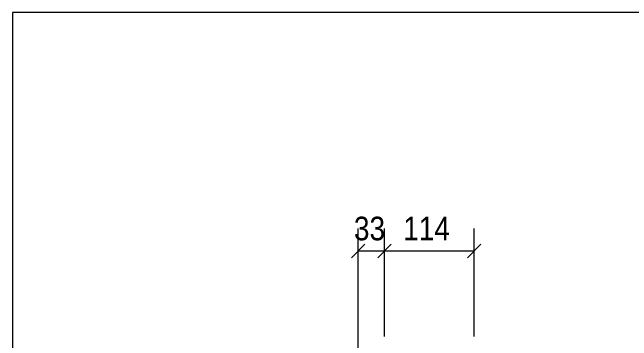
# Model space of a CAD drawing. Header units: millimetres. Extents: x 2 to 579, y 1 to 405.
# Drawn here: x 5 to 83.6, y 363.4 to 405 of the extents above; entities that cross this region are included whole.
import ezdxf

# ---------------------------------------------------------------- set-up
doc = ezdxf.new("R2010")
doc.units = ezdxf.units.MM
doc.linetypes.add('XKITLINE00', pattern=[0])
doc.layers.add('Dimensions', color=7, linetype='Continuous', lineweight=0)
doc.layers.add('DrawingSheet', color=5, linetype='Continuous', lineweight=0)
doc.styles.add('ARIAL', font='ARIAL.TTF')

# ---------------------------------------------------------------- blocks, each defined once
blk = doc.blocks.new('*A68')
at = {"layer": 'DrawingSheet', "color": 5, "linetype": 'XKITLINE00', "lineweight": 0}
for p, q in [((579, 405), (5, 405)), ((5, 405), (5, 5))]:
    blk.add_line(p, q, dxfattribs=at)
blk = doc.blocks.new('*A146')
at = {"layer": 'Dimensions', "color": 7, "linetype": 'XKITLINE00', "lineweight": 0}
for p, q in [((48.925, 351.9), (48.925, 377.586)), ((52.271, 363.868), (52.271, 377.586)), ((49.773, 375.584), (48.076, 373.887)), ((53.119, 375.584), (51.422, 373.887)), ((48.925, 374.736), (52.271, 374.736))]:
    blk.add_line(p, q, dxfattribs=at)
at = {"layer": 'Dimensions', "color": 3}
for p in [(48.925, 374.736), (52.271, 374.736)]:
    blk.add_point(p, dxfattribs=at)
at = {"layer": 'Dimensions', "color": 3, "style": 'ARIAL', "width": 0.85}
blk.add_text('33', height=3, dxfattribs=at).set_placement((48.373, 376.086))
blk = doc.blocks.new('*A147')
at = {"layer": 'Dimensions', "color": 7, "linetype": 'XKITLINE00', "lineweight": 0}
for p, q in [((52.271, 363.868), (52.271, 377.586)), ((63.652, 363.868), (63.652, 377.586)), ((53.119, 375.584), (51.422, 373.887)), ((64.501, 375.584), (62.804, 373.887)), ((52.271, 374.736), (63.652, 374.736))]:
    blk.add_line(p, q, dxfattribs=at)
at = {"layer": 'Dimensions', "color": 3}
for p in [(52.271, 374.736), (63.652, 374.736)]:
    blk.add_point(p, dxfattribs=at)
at = {"layer": 'Dimensions', "color": 3, "style": 'ARIAL', "width": 0.85}
blk.add_text('114', height=3, dxfattribs=at).set_placement((54.624, 376.086))

msp = doc.modelspace()

# ---------------------------------------------------------------- block references
at = {"lineweight": 0}
for name in ['*A68', '*A146', '*A147']:
    msp.add_blockref(name, (0, 0), dxfattribs=at)

doc.saveas('drawing.dxf')
